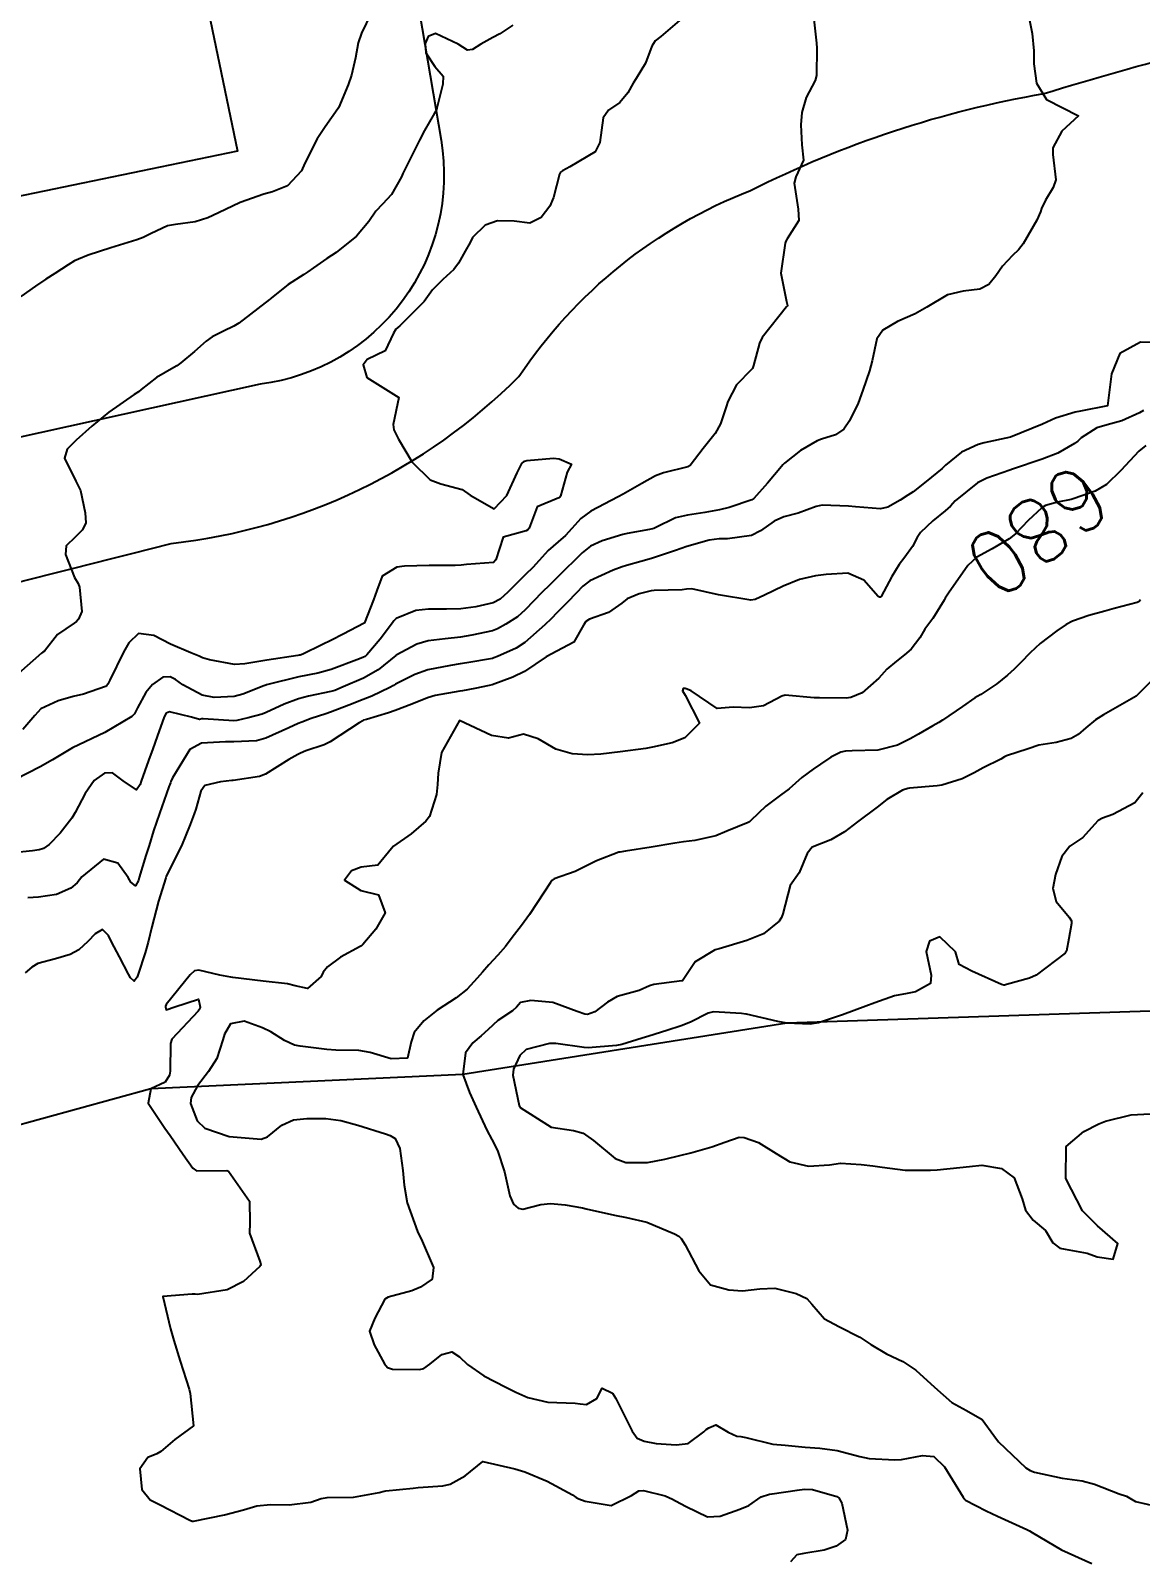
# Model space of a CAD drawing. Header units: metres. Extents: x 292545 to 299085, y 7450245 to 7463078.
# Drawn here: x 296145.4 to 296214.4, y 7455107.3 to 7455202.4 of the extents above; entities that cross this region are included whole.
import ezdxf
from ezdxf.enums import TextEntityAlignment as Align

# ---------------------------------------------------------------- set-up
doc = ezdxf.new("R2010")
doc.units = ezdxf.units.M
for name, color, linetype in [('Cotas', 45, 'Continuous'), ('Curvas de Nivel 1m', 11, 'Continuous'), ('Curvas de Nivel 5m', 15, 'Continuous'), ('Edificações', 30, 'Continuous'), ('Hidrografia', 140, 'Continuous'), ('Vias Primárias', 230, 'Continuous')]:
    doc.layers.add(name, color=color, linetype=linetype)
doc.styles.add('Style-STANDARD', font='STANDARD.shx')

msp = doc.modelspace()

# ---------------------------------------------------------------- linework, layer by layer
at = {"layer": 'Curvas de Nivel 1m', "flags": 128}
for points, elevation in [([(296207.439, 7455203.107), (296207.639, 7455202.17), (296207.741, 7455201.102), (296207.741, 7455200.289), (296207.896, 7455199.1), (296208.528, 7455198.083), (296210.513, 7455197.07), (296209.474, 7455196.109), (296208.916, 7455195.086), (296208.913, 7455194.661), (296209.096, 7455193.084), (296208.942, 7455192.609), (296208.454, 7455191.829), (296208.22, 7455191.32), (296208.142, 7455191.095), (296207.924, 7455190.584), (296207.072, 7455189.11), (296206.781, 7455188.751), (296206.412, 7455188.399), (296205.788, 7455187.74), (296205.38, 7455187.13), (296204.939, 7455186.583), (296204.385, 7455186.3), (296203.347, 7455186.187), (296202.381, 7455185.944), (296201.101, 7455185.179), (296200.369, 7455184.761), (296199.271, 7455184.294), (296198.358, 7455183.759), (296197.983, 7455183.216), (296197.695, 7455181.858), (296197.533, 7455181.222), (296197.11, 7455180.027), (296196.824, 7455179.232), (296196.292, 7455178.125), (296195.928, 7455177.602), (296195.423, 7455177.249), (296194.553, 7455176.983), (296194.277, 7455176.889), (296193.249, 7455176.289), (296192.256, 7455175.506), (296192.145, 7455175.391), (296192.059, 7455175.283), (296191.194, 7455174.247), (296190.349, 7455173.308), (296190.286, 7455173.255), (296190.232, 7455173.228), (296188.809, 7455172.739), (296188.222, 7455172.607), (296187.312, 7455172.432), (296186.222, 7455172.278), (296185.477, 7455172.111), (296184.214, 7455171.478), (296184.145, 7455171.449), (296183.875, 7455171.383), (296182.481, 7455171.125), (296182.208, 7455171.062), (296180.939, 7455170.681), (296180.197, 7455170.34), (296179.691, 7455169.934), (296179.185, 7455169.44), (296178.68, 7455168.942), (296178.173, 7455168.44), (296177.676, 7455167.947), (296177.188, 7455167.46), (296176.68, 7455166.939), (296176.147, 7455166.383), (296175.663, 7455165.962), (296174.939, 7455165.492), (296174.426, 7455165.201), (296174.129, 7455165.087), (296172.833, 7455164.806), (296172.125, 7455164.686), (296171.174, 7455164.585), (296170.122, 7455164.473), (296169.418, 7455164.259), (296168.145, 7455163.57), (296168.125, 7455163.557), (296167.021, 7455162.664), (296166.099, 7455162.153), (296164.849, 7455161.609), (296164.322, 7455161.384), (296164.088, 7455161.31), (296162.688, 7455161.03), (296162.081, 7455160.872), (296161.188, 7455160.541), (296160.068, 7455160.011), (296159.824, 7455159.915), (296158.956, 7455159.681), (296158.238, 7455159.512), (296158.061, 7455159.501), (296156.147, 7455159.624), (296156.062, 7455159.611), (296155.931, 7455159.581), (296155.437, 7455159.719), (296154.068, 7455160.056), (296153.844, 7455159.965), (296153.72, 7455159.743), (296153.285, 7455158.513), (296153.016, 7455157.75), (296152.758, 7455157.03), (296152.311, 7455155.757), (296152.239, 7455155.538), (296152.015, 7455155.203), (296151.188, 7455155.768), (296150.526, 7455156.273), (296150.028, 7455156.242), (296149.389, 7455155.79), (296148.825, 7455154.983), (296148.204, 7455153.807), (296147.989, 7455153.45), (296147.278, 7455152.519), (296146.595, 7455151.824), (296146.228, 7455151.57), (296145.969, 7455151.478), (296145.552, 7455151.419), (296143.967, 7455151.247)], 683), ([(296194.062, 7455203.265), (296194.247, 7455201.584), (296194.267, 7455201.263), (296194.246, 7455199.563), (296194.152, 7455199.264), (296193.595, 7455198.201), (296193.338, 7455197.272), (296193.263, 7455196.515), (296193.327, 7455195.272), (296193.436, 7455194.318), (296192.96, 7455193.275), (296192.85, 7455192.893), (296193.098, 7455191.273), (296193.14, 7455190.569), (296192.424, 7455189.42), (296192.336, 7455189.281), (296192.288, 7455189.149), (296192.028, 7455187.286), (296192.377, 7455185.542), (296192.434, 7455185.279), (296192.41, 7455185.242), (296192.372, 7455185.205), (296190.87, 7455183.302), (296190.695, 7455182.958), (296190.327, 7455181.559), (296190.263, 7455181.372), (296190.207, 7455181.311), (296189.269, 7455180.365), (296188.744, 7455179.326), (296188.639, 7455178.987), (296188.289, 7455177.934), (296187.954, 7455177.335), (296187.206, 7455176.409), (296186.387, 7455175.358), (296186.252, 7455175.276), (296184.736, 7455174.887), (296184.246, 7455174.709), (296183.395, 7455174.235), (296182.235, 7455173.562), (296181.933, 7455173.404), (296180.224, 7455172.513), (296179.601, 7455172.054), (296179.043, 7455171.442), (296178.643, 7455171.01), (296178.2, 7455170.615), (296177.581, 7455170.067), (296177.018, 7455169.462), (296176.617, 7455169.028), (296176.174, 7455168.59), (296175.072, 7455167.486), (296174.596, 7455167.056), (296174.153, 7455166.833), (296173.075, 7455166.584), (296172.147, 7455166.459), (296171.259, 7455166.421), (296170.146, 7455166.427), (296169.361, 7455166.342), (296168.137, 7455165.848), (296168.001, 7455165.705), (296167.908, 7455165.572), (296167.135, 7455164.572), (296166.306, 7455163.588), (296166.202, 7455163.499), (296166.111, 7455163.447), (296165.859, 7455163.342), (296164.104, 7455162.689), (296163.264, 7455162.466), (296162.099, 7455162.228), (296160.172, 7455161.748), (296160.094, 7455161.732), (296160.044, 7455161.72), (296159.923, 7455161.672), (296158.624, 7455161.145), (296158.083, 7455161.017), (296156.839, 7455160.945), (296156.084, 7455161.095), (296154.899, 7455161.728), (296154.432, 7455162.071), (296154.098, 7455162.221), (296153.643, 7455162.199), (296152.998, 7455161.751), (296152.581, 7455161.26), (296152.071, 7455160.3), (296151.896, 7455159.931), (296151.724, 7455159.763), (296150.053, 7455158.77), (296148.043, 7455157.81), (296146.789, 7455157.069), (296146.031, 7455156.646), (296144.503, 7455155.853)], 684), ([(296175.375, 7455202.694), (296174.573, 7455202.155), (296174.144, 7455201.93), (296173.4, 7455201.512), (296172.888, 7455201.188), (296172.559, 7455201.145), (296171.991, 7455201.526), (296170.572, 7455202.172), (296170.118, 7455201.999), (296169.943, 7455201.549), (296169.987, 7455200.978), (296170.549, 7455200.127), (296171.05, 7455199.535), (296171.037, 7455199.036), (296170.671, 7455197.539), (296170.632, 7455197.428), (296170.518, 7455197.235), (296169.898, 7455196.153), (296169.59, 7455195.554), (296168.717, 7455193.808), (296168.599, 7455193.568), (296168.561, 7455193.479), (296168.469, 7455193.285), (296167.838, 7455192.19), (296167.295, 7455191.581), (296166.882, 7455191.142), (296166.432, 7455190.501), (296165.678, 7455189.601), (296164.413, 7455188.581), (296163.837, 7455188.197), (296163.004, 7455187.634), (296162.657, 7455187.38), (296162.396, 7455187.207), (296161.437, 7455186.6), (296160.374, 7455185.749), (296160.325, 7455185.709), (296160.263, 7455185.662), (296158.358, 7455184.191), (296158.051, 7455183.998), (296157.422, 7455183.699), (296156.711, 7455183.345), (296156.347, 7455183.083), (296155.617, 7455182.441), (296154.768, 7455181.726), (296154.512, 7455181.546), (296154.329, 7455181.439), (296153.256, 7455180.809), (296152.308, 7455180.073), (296152.131, 7455179.936), (296151.877, 7455179.764), (296150.292, 7455178.659), (296149.243, 7455177.796), (296148.274, 7455176.928), (296147.709, 7455176.375), (296147.55, 7455175.817), (296148.241, 7455174.38), (296148.526, 7455173.806), (296148.829, 7455172.411), (296148.873, 7455171.8), (296148.66, 7455171.349), (296148.199, 7455170.904), (296147.65, 7455170.356), (296147.599, 7455169.816), (296148.169, 7455168.405), (296148.381, 7455168.022), (296148.476, 7455167.805), (296148.623, 7455166.278), (296148.412, 7455165.806), (296148.284, 7455165.664), (296148.139, 7455165.555), (296147.1, 7455164.849), (296146.301, 7455163.828), (296146.186, 7455163.756), (296146.112, 7455163.704), (296144.682, 7455162.435)], 686), ([(296166.591, 7455203.446), (296165.977, 7455202.191), (296165.783, 7455201.598), (296165.613, 7455200.659), (296165.369, 7455199.602), (296165.157, 7455198.983), (296164.585, 7455197.609), (296164.564, 7455197.568), (296164.521, 7455197.51), (296163.737, 7455196.389), (296163.234, 7455195.629), (296162.478, 7455194.173), (296162.324, 7455193.791), (296162.249, 7455193.642), (296161.387, 7455192.722), (296160.453, 7455192.339), (296159.913, 7455192.206), (296158.443, 7455191.69), (296157.102, 7455191.044), (296156.438, 7455190.737), (296155.662, 7455190.49), (296154.432, 7455190.311), (296153.942, 7455190.226), (296152.92, 7455189.753), (296152.42, 7455189.515), (296152.025, 7455189.37), (296150.414, 7455188.865), (296149.014, 7455188.406), (296148.406, 7455188.168), (296148.165, 7455188.052), (296147.764, 7455187.816), (296146.948, 7455187.271), (296146.389, 7455186.926), (296145.736, 7455186.483), (296144.837, 7455185.845)], 687), ([(296216.353, 7455183), (296214.353, 7455183.02), (296213.072, 7455182.309), (296212.56, 7455181.046), (296212.303, 7455179.05), (296210.634, 7455178.73), (296210.297, 7455178.661), (296209.074, 7455178.299), (296208.285, 7455177.92), (296206.283, 7455177.12), (296204.652, 7455176.762), (296204.276, 7455176.656), (296203.247, 7455176.177), (296202.256, 7455175.379), (296202.153, 7455175.273), (296202.042, 7455175.172), (296201.061, 7455174.365), (296200.238, 7455173.726), (296199.919, 7455173.51), (296199.44, 7455173.198), (296198.677, 7455172.755), (296198.225, 7455172.659), (296196.665, 7455172.795), (296196.227, 7455172.829), (296194.602, 7455172.882), (296194.226, 7455172.803), (296193.109, 7455172.382), (296192.216, 7455172.164), (296191.602, 7455171.899), (296190.768, 7455171.302), (296190.2, 7455171.006), (296188.715, 7455170.808), (296188.198, 7455170.805), (296187.576, 7455170.718), (296186.197, 7455170.321), (296185.482, 7455170.078), (296184.187, 7455169.632), (296183.991, 7455169.576), (296183.322, 7455169.389), (296182.434, 7455169.144), (296182.18, 7455169.06), (296181.613, 7455168.844), (296180.17, 7455168.185), (296179.74, 7455167.862), (296179.331, 7455167.438), (296178.76, 7455166.837), (296178.145, 7455166.226), (296177.756, 7455165.837), (296177.373, 7455165.461), (296176.122, 7455164.363), (296175.585, 7455164.018), (296174.43, 7455163.497), (296174.205, 7455163.406), (296174.112, 7455163.376), (296172.53, 7455163.095), (296172.108, 7455163.027), (296171.513, 7455162.935), (296170.104, 7455162.665), (296169.287, 7455162.372), (296168.095, 7455161.774), (296167.965, 7455161.7), (296167.741, 7455161.574), (296166.633, 7455161.036), (296166.081, 7455160.818), (296165.205, 7455160.474), (296164.069, 7455160.026), (296163.765, 7455159.926), (296162.861, 7455159.632), (296162.287, 7455159.412), (296162.06, 7455159.32), (296161.469, 7455159.061), (296160.05, 7455158.41), (296159.464, 7455158.26), (296158.048, 7455158.186), (296157.541, 7455158.202), (296156.047, 7455158.108), (296155.323, 7455157.721), (296154.251, 7455155.963), (296154.152, 7455155.738), (296154.114, 7455155.646), (296154.018, 7455155.387), (296153.581, 7455154.162), (296153.438, 7455153.746), (296153.076, 7455152.655), (296152.788, 7455151.752), (296152.593, 7455151.127), (296152.18, 7455149.758), (296152.129, 7455149.58), (296151.945, 7455149.239), (296151.658, 7455149.474), (296151.488, 7455149.767), (296150.848, 7455150.663), (296149.964, 7455150.914), (296148.621, 7455149.803), (296148.319, 7455149.435), (296147.942, 7455149.11), (296147.038, 7455148.717), (296145.934, 7455148.539), (296145.268, 7455148.505)], 682), ([(296214.539, 7455178.778), (296214.297, 7455178.63), (296213.208, 7455178.118), (296212.285, 7455177.881), (296211.641, 7455177.698), (296210.683, 7455177.066), (296210.473, 7455176.866), (296210.269, 7455176.709), (296209.232, 7455176.112), (296208.259, 7455175.74), (296206.405, 7455175.118), (296206.252, 7455175.063), (296204.819, 7455174.563), (296204.244, 7455174.284), (296202.859, 7455173.161), (296202.558, 7455172.835), (296202.223, 7455172.528), (296201.475, 7455171.916), (296200.709, 7455171.185), (296200.497, 7455170.89), (296200.194, 7455170.326), (296199.717, 7455169.666), (296199.37, 7455169.198), (296198.923, 7455168.455), (296198.247, 7455167.209), (296198.201, 7455167.17), (296198.162, 7455167.169), (296198.076, 7455167.211), (296197.183, 7455168.235), (296196.177, 7455168.657), (296194.838, 7455168.591), (296194.175, 7455168.5), (296193.178, 7455168.264), (296192.169, 7455167.869), (296191.012, 7455167.297), (296190.44, 7455167.026), (296190.158, 7455166.993), (296188.163, 7455167.33), (296186.507, 7455167.696), (296186.166, 7455167.672), (296185.893, 7455167.636), (296184.165, 7455167.596), (296183.972, 7455167.575), (296183.219, 7455167.389), (296182.482, 7455167.073), (296182.154, 7455166.807), (296181.331, 7455166.226), (296180.139, 7455165.807), (296179.911, 7455165.657), (296179.766, 7455165.434), (296179.177, 7455164.385), (296178.117, 7455163.819), (296177.46, 7455163.46), (296176.104, 7455162.565), (296175.378, 7455162.21), (296174.095, 7455161.73), (296173.915, 7455161.682), (296173.013, 7455161.511), (296172.253, 7455161.356), (296172.09, 7455161.329), (296170.554, 7455161.075), (296170.084, 7455160.932), (296169.109, 7455160.528), (296168.071, 7455160.133), (296167.652, 7455159.991), (296166.291, 7455159.588), (296166.119, 7455159.532), (296166.062, 7455159.504), (296165.841, 7455159.374), (296164.049, 7455158.191), (296163.661, 7455158.01), (296162.53, 7455157.635), (296162.189, 7455157.491), (296162.041, 7455157.414), (296161.476, 7455157.087), (296160.028, 7455156.18), (296159.656, 7455156.044), (296158.024, 7455155.792), (296157.932, 7455155.783), (296157.237, 7455155.698), (296156.252, 7455155.475), (296156.014, 7455155.122), (296155.698, 7455154.014), (296155.597, 7455153.716), (296155.335, 7455153.068), (296154.808, 7455151.727), (296153.956, 7455150.052), (296153.863, 7455149.832), (296153.836, 7455149.741), (296153.378, 7455148.298), (296153.226, 7455147.747), (296152.965, 7455146.697), (296152.73, 7455145.752), (296152.56, 7455145.086), (296152.123, 7455143.757), (296152.055, 7455143.574), (296151.869, 7455143.33), (296151.641, 7455143.534), (296151.519, 7455143.765), (296150.956, 7455144.841), (296150.469, 7455145.782), (296150.277, 7455146.155), (296149.91, 7455146.534), (296149.437, 7455146.266), (296148.992, 7455145.799), (296148.421, 7455145.279), (296147.89, 7455144.976), (296146.982, 7455144.723), (296145.882, 7455144.421), (296145.512, 7455144.202), (296145.092, 7455143.842)], 681), ([(296214.363, 7455167.018), (296214.271, 7455166.909), (296214.16, 7455166.845), (296212.731, 7455166.464), (296212.152, 7455166.316), (296211.162, 7455166.046), (296210.142, 7455165.681), (296209.741, 7455165.472), (296209.162, 7455165.085), (296208.125, 7455164.3), (296207.506, 7455163.72), (296206.936, 7455163.112), (296206.519, 7455162.703), (296206.101, 7455162.33), (296205.434, 7455161.786), (296204.441, 7455161.136), (296204.218, 7455161.002), (296204.081, 7455160.916), (296203.303, 7455160.379), (296202.069, 7455159.543), (296201.843, 7455159.396), (296201.472, 7455159.176), (296200.578, 7455158.664), (296200.055, 7455158.369), (296199.267, 7455157.981), (296198.048, 7455157.672), (296196.453, 7455157.64), (296196.047, 7455157.615), (296195.744, 7455157.544), (296195.141, 7455157.249), (296194.484, 7455156.807), (296194.031, 7455156.493), (296193.325, 7455155.969), (296192.537, 7455155.282), (296192.009, 7455154.873), (296191.098, 7455154.203), (296190.156, 7455153.308), (296190.076, 7455153.226), (296189.992, 7455153.175), (296188.669, 7455152.64), (296187.983, 7455152.349), (296186.692, 7455152.061), (296185.979, 7455151.973), (296185.449, 7455151.895), (296183.976, 7455151.655), (296182.372, 7455151.404), (296182.032, 7455151.35), (296181.972, 7455151.331), (296180.58, 7455150.807), (296179.959, 7455150.501), (296179.253, 7455150.137), (296177.946, 7455149.675), (296177.812, 7455149.585), (296177.712, 7455149.453), (296177.329, 7455148.851), (296176.425, 7455147.472), (296175.916, 7455146.794), (296175.345, 7455146.05), (296174.917, 7455145.49), (296174.441, 7455144.948), (296173.885, 7455144.334), (296173.49, 7455143.893), (296173.163, 7455143.507), (296172.543, 7455142.836), (296171.861, 7455142.3), (296170.679, 7455141.538), (296169.846, 7455140.866), (296169.25, 7455140.145), (296169.067, 7455139.558), (296168.835, 7455138.543), (296167.817, 7455138.496), (296166.515, 7455138.897), (296165.824, 7455139.02), (296164.399, 7455139.04), (296163.825, 7455139.082), (296162.179, 7455139.285), (296161.829, 7455139.363), (296161.203, 7455139.649), (296160.36, 7455140.184), (296159.841, 7455140.436), (296158.69, 7455140.836), (296157.843, 7455140.676), (296157.486, 7455140.044), (296157.378, 7455139.695), (296156.996, 7455138.517), (296156.485, 7455137.71), (296155.794, 7455136.832), (296155.399, 7455136.112), (296155.367, 7455135.724), (296155.772, 7455134.661), (296156.25, 7455134.195), (296157.763, 7455133.69), (296159.751, 7455133.518), (296160.138, 7455133.664), (296161.031, 7455134.383), (296161.769, 7455134.71), (296162.597, 7455134.805), (296163.771, 7455134.793), (296164.71, 7455134.669), (296165.765, 7455134.393), (296167.482, 7455133.849), (296167.756, 7455133.754), (296168.078, 7455133.567), (296168.363, 7455132.947), (296168.55, 7455131.562), (296168.624, 7455130.661), (296168.825, 7455129.559), (296169.459, 7455127.78), (296169.565, 7455127.551), (296169.681, 7455127.324), (296170.455, 7455125.542), (296170.383, 7455124.816), (296169.651, 7455124.316), (296169.102, 7455124.102), (296167.644, 7455123.7), (296167.435, 7455123.573), (296166.806, 7455122.402), (296166.474, 7455121.587), (296166.769, 7455120.747), (296167.408, 7455119.573), (296167.589, 7455119.332), (296167.916, 7455119.239), (296169.588, 7455119.211), (296169.858, 7455119.278), (296170.234, 7455119.544), (296170.981, 7455120.155), (296171.601, 7455120.314), (296172.076, 7455120.001), (296172.574, 7455119.515), (296173.583, 7455118.823), (296174.944, 7455118.114), (296175.568, 7455117.81), (296176.309, 7455117.473), (296177.56, 7455117.191), (296179.247, 7455117.122), (296179.559, 7455117.083), (296179.949, 7455117.036), (296180.599, 7455117.42), (296180.936, 7455118.053), (296181.568, 7455117.737), (296181.778, 7455117.407), (296182.374, 7455116.221), (296182.791, 7455115.391), (296183.11, 7455114.957), (296183.537, 7455114.753), (296184.288, 7455114.62), (296185.535, 7455114.526), (296186.263, 7455114.625), (296187.249, 7455115.343), (296187.398, 7455115.488), (296187.545, 7455115.596), (296187.987, 7455115.773), (296188.758, 7455115.322), (296189.302, 7455115.075), (296189.54, 7455115.052), (296189.856, 7455114.989), (296191.532, 7455114.571), (296192.303, 7455114.51), (296193.53, 7455114.399), (296194.457, 7455114.328), (296195.527, 7455114.192), (296196.942, 7455113.805), (296197.52, 7455113.687), (296199.113, 7455113.602), (296199.519, 7455113.619), (296200.829, 7455113.871), (296201.522, 7455113.808), (296202.194, 7455113.163), (296203.359, 7455111.287), (296203.448, 7455111.15), (296203.493, 7455111.109), (296204.783, 7455110.428), (296205.483, 7455110.097), (296207.296, 7455109.281), (296207.474, 7455109.196), (296207.639, 7455109.098), (296209.457, 7455108.008), (296211.335, 7455107.161)], 679), ([(296215.086, 7455162.022), (296214.083, 7455161.02), (296212.071, 7455159.86), (296211.564, 7455159.559), (296210.971, 7455159.061), (296210.481, 7455158.644), (296210.056, 7455158.398), (296209.116, 7455158.147), (296208.052, 7455157.993), (296207.39, 7455157.766), (296206.045, 7455157.317), (296205.914, 7455157.251), (296205.694, 7455157.123), (296204.587, 7455156.582), (296204.03, 7455156.258), (296203.28, 7455155.896), (296202.018, 7455155.503), (296201.738, 7455155.452), (296200.015, 7455155.313), (296199.91, 7455155.296), (296199.591, 7455155.194), (296198.604, 7455154.607), (296198.002, 7455154.144), (296196.778, 7455153.228), (296195.987, 7455152.61), (296195.126, 7455152.104), (296193.977, 7455151.658), (296193.662, 7455151.265), (296193.173, 7455150.053), (296192.612, 7455149.28), (296192.153, 7455147.514), (296192.07, 7455147.288), (296191.921, 7455147.05), (296190.942, 7455146.271), (296189.908, 7455145.848), (296188.189, 7455145.327), (296187.955, 7455145.276), (296187.902, 7455145.262), (296186.704, 7455144.535), (296185.909, 7455143.359), (296185.873, 7455143.342), (296184.133, 7455143.115), (296183.869, 7455143.035), (296183.235, 7455142.758), (296181.863, 7455142.378), (296181.252, 7455142.023), (296180.469, 7455141.424), (296180.01, 7455141.269), (296179.851, 7455141.275), (296179.381, 7455141.435), (296177.858, 7455141.998), (296176.509, 7455142.12), (296175.858, 7455142.012), (296175.615, 7455141.722), (296175.358, 7455141.485), (296174.454, 7455140.887), (296173.841, 7455140.32), (296173.415, 7455139.926), (296172.907, 7455139.509), (296172.451, 7455138.886), (296172.281, 7455137.523), (296172.691, 7455136.415), (296173.096, 7455135.51), (296173.762, 7455134.073), (296174.086, 7455133.497), (296174.432, 7455132.808), (296174.859, 7455131.489), (296175.206, 7455129.997), (296175.422, 7455129.483), (296175.709, 7455129.233), (296176.008, 7455129.176), (296177.117, 7455129.459), (296177.714, 7455129.531), (296178.628, 7455129.441), (296179.71, 7455129.248), (296179.936, 7455129.201), (296181.704, 7455128.788), (296182.441, 7455128.66), (296183.698, 7455128.362), (296185.421, 7455127.629), (296185.685, 7455127.499), (296185.843, 7455127.358), (296186.082, 7455126.952), (296186.934, 7455125.347), (296187.65, 7455124.469), (296188.805, 7455124.163), (296189.645, 7455124.106), (296190.727, 7455124.219), (296191.648, 7455124.273), (296192.982, 7455123.937), (296193.638, 7455123.624), (296193.956, 7455123.265), (296194.732, 7455122.362), (296195.619, 7455121.881), (296196.928, 7455121.227), (296197.608, 7455120.756), (296198.59, 7455120.192), (296199.598, 7455119.714), (296200.404, 7455119.182), (296201.577, 7455118.11), (296202.636, 7455117.159), (296203.558, 7455116.66), (296204.526, 7455116.109), (296205.254, 7455115.124), (296205.537, 7455114.714), (296207.251, 7455113.103), (296207.511, 7455112.936), (296207.772, 7455112.836), (296209.507, 7455112.459), (296210.737, 7455112.293), (296211.503, 7455112.091), (296213.046, 7455111.486), (296213.496, 7455111.347), (296213.696, 7455111.228), (296214.059, 7455111.024), (296215.49, 7455110.679)], 678), ([(296214.504, 7455155.015), (296214.007, 7455154.412), (296212.644, 7455153.685), (296211.997, 7455153.449), (296211.737, 7455153.311), (296211.51, 7455153.055), (296210.786, 7455152.261), (296209.979, 7455151.719), (296209.474, 7455151.077), (296209.085, 7455149.954), (296208.925, 7455149.085), (296209.132, 7455148.279), (296209.925, 7455147.298), (296210.068, 7455147.069), (296210.076, 7455146.913), (296209.906, 7455145.973), (296209.775, 7455145.192), (296209.687, 7455145.073), (296207.879, 7455143.705), (296207.463, 7455143.518), (296206.049, 7455143.118), (296205.917, 7455143.075), (296205.872, 7455143.074), (296205.736, 7455143.121), (296203.881, 7455143.96), (296203.097, 7455144.364), (296202.88, 7455145.155), (296201.907, 7455146.08), (296201.259, 7455145.82), (296201.041, 7455145.179), (296201.355, 7455143.698), (296201.312, 7455143.176), (296200.391, 7455142.661), (296199.867, 7455142.57), (296199.086, 7455142.422), (296197.861, 7455141.987), (296197.303, 7455141.781), (296195.853, 7455141.24), (296194.368, 7455140.732), (296193.844, 7455140.652), (296192.404, 7455140.723), (296191.846, 7455140.82), (296189.891, 7455141.271), (296189.852, 7455141.278), (296189.592, 7455141.313), (296187.854, 7455141.427), (296187.507, 7455141.335), (296186.409, 7455140.787), (296185.841, 7455140.556), (296184.947, 7455140.258), (296183.831, 7455139.919), (296183.418, 7455139.798), (296182.15, 7455139.405), (296181.822, 7455139.334), (296180.057, 7455139.191), (296179.821, 7455139.203), (296178.043, 7455139.448), (296177.833, 7455139.463), (296177.657, 7455139.453), (296176.215, 7455139.087), (296175.822, 7455138.719), (296175.428, 7455137.865), (296175.379, 7455137.484), (296175.784, 7455135.598), (296175.816, 7455135.512), (296175.842, 7455135.479), (296177.765, 7455134.259), (296179.147, 7455134.052), (296179.76, 7455133.891), (296180.392, 7455133.424), (296181.742, 7455132.322), (296182.41, 7455132.07), (296183.74, 7455132.071), (296184.827, 7455132.284), (296185.744, 7455132.513), (296186.43, 7455132.669), (296187.75, 7455133.038), (296188.557, 7455133.328), (296189.438, 7455133.635), (296189.758, 7455133.624), (296190.636, 7455133.301), (296191.746, 7455132.626), (296192.582, 7455132.118), (296193.739, 7455131.832), (296195.056, 7455131.931), (296195.741, 7455132.017), (296197.02, 7455131.948), (296197.739, 7455131.857), (296198.313, 7455131.785), (296199.737, 7455131.597), (296201.328, 7455131.583), (296201.737, 7455131.619), (296203.144, 7455131.75), (296203.74, 7455131.824), (296204.503, 7455131.901), (296205.739, 7455131.703), (296206.516, 7455131.112), (296207.006, 7455129.815), (296207.222, 7455129.105), (296207.697, 7455128.484), (296208.456, 7455127.854), (296208.921, 7455127.081), (296209.361, 7455126.756), (296209.679, 7455126.684), (296211.057, 7455126.439), (296211.674, 7455126.208), (296212.654, 7455126.06), (296212.951, 7455127.037), (296211.694, 7455128.137), (296210.763, 7455129.059), (296209.733, 7455131.07), (296209.753, 7455133.07), (296210.835, 7455133.991), (296211.774, 7455134.479), (296212.184, 7455134.638), (296213.783, 7455135.03), (296215.775, 7455135.122)], 677)]:
    msp.add_lwpolyline(points, dxfattribs=dict(at, elevation=elevation))
at = {"layer": 'Curvas de Nivel 5m', "flags": 128}
for points, elevation in [([(296186.163, 7455203.356), (296184.572, 7455201.984), (296184.232, 7455201.719), (296184.025, 7455201.385), (296183.613, 7455200.328), (296183.041, 7455199.395), (296182.848, 7455199.088), (296182.529, 7455198.49), (296182.035, 7455197.89), (296181.314, 7455197.412), (296180.984, 7455196.939), (296180.787, 7455195.417), (296180.487, 7455194.837), (296178.928, 7455193.894), (296178.475, 7455193.658), (296178.353, 7455193.573), (296178.287, 7455193.452), (296177.907, 7455192), (296177.675, 7455191.458), (296177.143, 7455190.756), (296176.432, 7455190.404), (296175.465, 7455190.516), (296174.433, 7455190.536), (296173.659, 7455190.28), (296172.885, 7455189.515), (296172.726, 7455189.211), (296172.414, 7455188.657), (296172.007, 7455187.924), (296171.714, 7455187.527), (296171.029, 7455186.898), (296170.384, 7455186.266), (296170.088, 7455185.834), (296169.879, 7455185.547), (296168.357, 7455184.02), (296168.119, 7455183.809), (296167.966, 7455183.574), (296167.446, 7455182.475), (296166.336, 7455181.929), (296166.083, 7455181.594), (296166.321, 7455180.809), (296168.303, 7455179.57), (296167.953, 7455177.906), (296167.991, 7455177.573), (296168.274, 7455176.994), (296169.134, 7455175.561), (296170.242, 7455174.47), (296170.904, 7455174.204), (296172.236, 7455173.854), (296172.725, 7455173.515), (296174.225, 7455172.665), (296175.001, 7455173.488), (296175.66, 7455174.891), (296175.943, 7455175.475), (296176.103, 7455175.624), (296176.256, 7455175.662), (296177.913, 7455175.798), (296178.258, 7455175.769), (296179.019, 7455175.442), (296178.763, 7455174.93), (296178.343, 7455173.449), (296178.304, 7455173.378), (296178.232, 7455173.339), (296176.896, 7455172.794), (296176.387, 7455171.468), (296176.321, 7455171.359), (296176.21, 7455171.303), (296174.787, 7455170.908), (296174.332, 7455169.498), (296174.181, 7455169.332), (296172.499, 7455169.198), (296172.179, 7455169.171), (296171.804, 7455169.15), (296170.179, 7455169.132), (296168.651, 7455169.093), (296168.178, 7455169.038), (296167.27, 7455168.481), (296166.938, 7455167.582), (296166.737, 7455167.002), (296166.174, 7455165.59), (296166.163, 7455165.57), (296166.142, 7455165.553), (296164.853, 7455164.888), (296164.126, 7455164.5), (296163.527, 7455164.221), (296162.347, 7455163.638), (296162.168, 7455163.583), (296162.112, 7455163.571), (296162.023, 7455163.552), (296160.109, 7455163.263), (296158.749, 7455163.041), (296158.106, 7455162.999), (296156.537, 7455163.278), (296156.11, 7455163.404), (296155.901, 7455163.503), (296155.393, 7455163.721), (296154.121, 7455164.253), (296153.084, 7455164.795), (296152.13, 7455164.916), (296151.539, 7455164.348), (296151.21, 7455163.769), (296150.347, 7455162.029), (296150.225, 7455161.779), (296150.175, 7455161.696), (296150.09, 7455161.618), (296148.726, 7455161.158), (296148.081, 7455160.999), (296147.151, 7455160.745), (296146.077, 7455160.237), (296145.689, 7455159.836), (296144.95, 7455158.956)], 685), ([(296214.7, 7455176.585), (296214.265, 7455176.236), (296213.141, 7455175.037), (296212.244, 7455174.178), (296211.537, 7455173.76), (296210.235, 7455173.296), (296210.056, 7455173.25), (296209.21, 7455173.08), (296208.452, 7455172.866), (296208.228, 7455172.73), (296207.384, 7455171.934), (296206.591, 7455171.114), (296206.2, 7455170.803), (296205.145, 7455170.179), (296204.188, 7455169.653), (296203.633, 7455169.148), (296202.432, 7455167.433), (296202.266, 7455167.168), (296202.226, 7455167.105), (296202.16, 7455166.984), (296201.469, 7455165.851), (296200.976, 7455165.182), (296200.659, 7455164.653), (296200.12, 7455163.94), (296199.715, 7455163.596), (296199.203, 7455163.199), (296198.612, 7455162.7), (296198.102, 7455162.136), (296197.07, 7455161.225), (296196.38, 7455160.944), (296196.088, 7455160.899), (296194.429, 7455160.915), (296194.088, 7455160.933), (296192.297, 7455161.08), (296192.089, 7455161.037), (296190.949, 7455160.432), (296190.078, 7455160.31), (296189.059, 7455160.339), (296188.077, 7455160.258), (296186.45, 7455161.355), (296186.204, 7455161.468), (296186.094, 7455161.502), (296185.957, 7455161.498), (296185.918, 7455161.362), (296186.089, 7455161.088), (296186.982, 7455159.346), (296186.054, 7455158.432), (296185.281, 7455158.137), (296184.048, 7455157.855), (296183.643, 7455157.788), (296182.045, 7455157.564), (296180.85, 7455157.418), (296180.042, 7455157.376), (296179.071, 7455157.44), (296178.046, 7455157.727), (296176.957, 7455158.371), (296176.055, 7455158.669), (296175.114, 7455158.427), (296174.054, 7455158.592), (296172.063, 7455159.52), (296170.955, 7455157.536), (296170.738, 7455156.247), (296170.699, 7455155.54), (296170.639, 7455154.915), (296170.198, 7455153.547), (296169.99, 7455153.265), (296169.06, 7455152.482), (296167.974, 7455151.722), (296167.846, 7455151.572), (296166.999, 7455150.543), (296165.955, 7455150.411), (296165.37, 7455150.188), (296164.923, 7455149.61), (296165.937, 7455148.966), (296167.034, 7455148.684), (296167.451, 7455147.577), (296166.881, 7455146.554), (296166.066, 7455145.598), (296165.981, 7455145.52), (296165.901, 7455145.473), (296164.675, 7455144.829), (296163.882, 7455144.224), (296163.613, 7455143.886), (296163.475, 7455143.624), (296162.623, 7455142.875), (296161.867, 7455143.047), (296161.389, 7455143.168), (296159.87, 7455143.329), (296158.004, 7455143.556), (296157.872, 7455143.577), (296157.18, 7455143.697), (296155.877, 7455144.012), (296155.614, 7455143.977), (296155.343, 7455143.718), (296153.854, 7455141.88), (296153.816, 7455141.778), (296153.809, 7455141.74), (296153.851, 7455141.54), (296154.39, 7455141.732), (296155.858, 7455142.211), (296155.958, 7455141.709), (296155.945, 7455141.616), (296155.85, 7455141.456), (296154.211, 7455139.734), (296154.115, 7455139.451), (296154.103, 7455137.737), (296154.055, 7455137.483), (296153.796, 7455137.057), (296152.892, 7455136.649), (296152.73, 7455135.751), (296153.768, 7455134.206), (296154.093, 7455133.737), (296154.903, 7455132.571), (296155.514, 7455131.722), (296155.731, 7455131.554), (296157.614, 7455131.574), (296157.731, 7455131.534), (296159.032, 7455129.677), (296159.054, 7455128.315), (296159.029, 7455127.677), (296159.666, 7455125.934), (296159.733, 7455125.738), (296159.713, 7455125.669), (296159.662, 7455125.61), (296158.653, 7455124.68), (296157.648, 7455124.162), (296155.805, 7455123.878), (296155.645, 7455123.886), (296155.466, 7455123.9), (296153.643, 7455123.74), (296154.129, 7455121.735), (296154.32, 7455121.019), (296154.726, 7455119.729), (296155.288, 7455118.002), (296155.348, 7455117.722), (296155.543, 7455115.72), (296154.397, 7455114.869), (296153.527, 7455114.131), (296153.283, 7455113.984), (296152.717, 7455113.748), (296152.216, 7455113.05), (296152.338, 7455111.752), (296152.853, 7455111.116), (296153.484, 7455110.815), (296155.33, 7455109.866), (296155.474, 7455109.796), (296155.542, 7455109.788), (296157.478, 7455110.191), (296158.653, 7455110.506), (296159.484, 7455110.754), (296160.324, 7455110.823), (296161.485, 7455110.811), (296162.841, 7455110.984), (296163.489, 7455111.209), (296163.844, 7455111.261), (296165.49, 7455111.278), (296167.08, 7455111.576), (296167.398, 7455111.667), (296167.495, 7455111.681), (296169.2, 7455111.85), (296169.498, 7455111.884), (296171.043, 7455111.992), (296171.501, 7455112.098), (296172.422, 7455112.604), (296173.523, 7455113.5), (296175.517, 7455113.054), (296176.124, 7455112.864), (296177.505, 7455112.283), (296179.087, 7455111.436), (296179.326, 7455111.267), (296179.49, 7455111.187), (296179.872, 7455111.043), (296181.487, 7455110.77), (296182.748, 7455111.391), (296183.209, 7455111.672), (296183.498, 7455111.69), (296184.843, 7455111.366), (296185.29, 7455111.162), (296185.49, 7455111.051), (296186.141, 7455110.698), (296187.48, 7455110.066), (296188.249, 7455110.097), (296189.485, 7455110.542), (296190.029, 7455110.763), (296190.801, 7455111.297), (296191.322, 7455111.465), (296191.495, 7455111.494), (296193.044, 7455111.728), (296193.498, 7455111.779), (296193.986, 7455111.751), (296195.494, 7455111.328), (296195.628, 7455111.239), (296195.805, 7455110.922), (296196.16, 7455109.233), (296196.044, 7455108.655), (296195.458, 7455108.248), (296194.707, 7455107.998), (296193.451, 7455107.785), (296193.015, 7455107.709), (296192.635, 7455107.278)], 680)]:
    msp.add_lwpolyline(points, dxfattribs=dict(at, elevation=elevation))
at = {"layer": 'Edificações'}
msp.add_lwpolyline([(296138.546, 7455205.463), (296155.36, 7455208.947), (296158.277, 7455194.873), (296141.462, 7455191.389)], close=True, dxfattribs=at)
at = {"layer": 'Hidrografia'}
msp.add_lwpolyline([(296319.561, 7455128.133), (296306.502, 7455123.927), (296299.286, 7455123.044), (296285.756, 7455126.141), (296282.655, 7455131.207), (296282.937, 7455137.681), (296248.358, 7455138.074), (296221.861, 7455141.69), (296192.404, 7455140.723), (296172.281, 7455137.523), (296152.892, 7455136.649), (296137.088, 7455132.303), (296127.786, 7455125.266), (296121.449, 7455125.256), (296112.952, 7455130.221), (296110.116, 7455132.506), (296105.273, 7455130.758), (296094.87, 7455126.438), (296094.025, 7455114.306), (296092.992, 7455110.029)], dxfattribs=at)
at = {"layer": 'Vias Primárias'}
msp.add_lwpolyline([(296235.785, 7455324.121, 0.010905), (296236.715, 7455316.836, -0.151444), (296236.509, 7455313.508, -0.196046), (296234.261, 7455313.289), (296228.164, 7455313.547), (296235.786, 7455249.95, 0.025051), (296237.908, 7455227.665, -0.431045), (296227.4, 7455212.321), (296190.253, 7455203.674, -0.463634), (296177.075, 7455211.319), (296170.171, 7455249.95), (296163.333, 7455291.689), (296155.599, 7455289.064), (296161.682, 7455249.95), (296170.923, 7455195.563, -0.426266), (296159.688, 7455180.397), (296122.183, 7455172.123, -0.50663), (296108.393, 7455184.235), (296089.985, 7455264.437), (296082.775, 7455263.192), (296101.324, 7455180.027), (296101.666, 7455177.81, -0.862509), (296086.921, 7455177.336), (296076.518, 7455222.788)], format="xyb", dxfattribs=at)
at = {"layer": 'Vias Primárias', "elevation": 689.058}
msp.add_lwpolyline([(296084.276, 7455165.235, 0.243951), (296114.768, 7455161.071, 0.008623), (296154.167, 7455170.517, 0.170998), (296175.765, 7455180.882, -0.153465), (296190.134, 7455192.428, -0.074384), (296208.374, 7455198.449, -0.027455), (296226.877, 7455203.112, 0.145095), (296241.912, 7455210.504, -0.057123), (296246.963, 7455214.865, -0.504244), (296258.57, 7455211.803, -0.005468), (296262.463, 7455191.736, -0.007665), (296266.893, 7455169.06, 0.055672), (296268.121, 7455159.248, -0.031203), (296270.163, 7455130.566, -0.049553), (296269.087, 7455112.513, -0.935539), (296258.82, 7455113.648, 0.002694), (296254.122, 7455173.703, -0.020454), (296253.306, 7455193.896, -0.383674), (296264.249, 7455203.627, 0.021508), (296272.615, 7455204.454, -4.413235)], format="xyb", dxfattribs=at)

# ---------------------------------------------------------------- texts
at = {"layer": 'Cotas', "style": 'Style-STANDARD'}
msp.add_text('680', height=4, rotation=217.98097, dxfattribs=at).set_placement((296208.001, 7455171.304, 680), align=Align.MIDDLE_CENTER)

doc.saveas('drawing.dxf')
